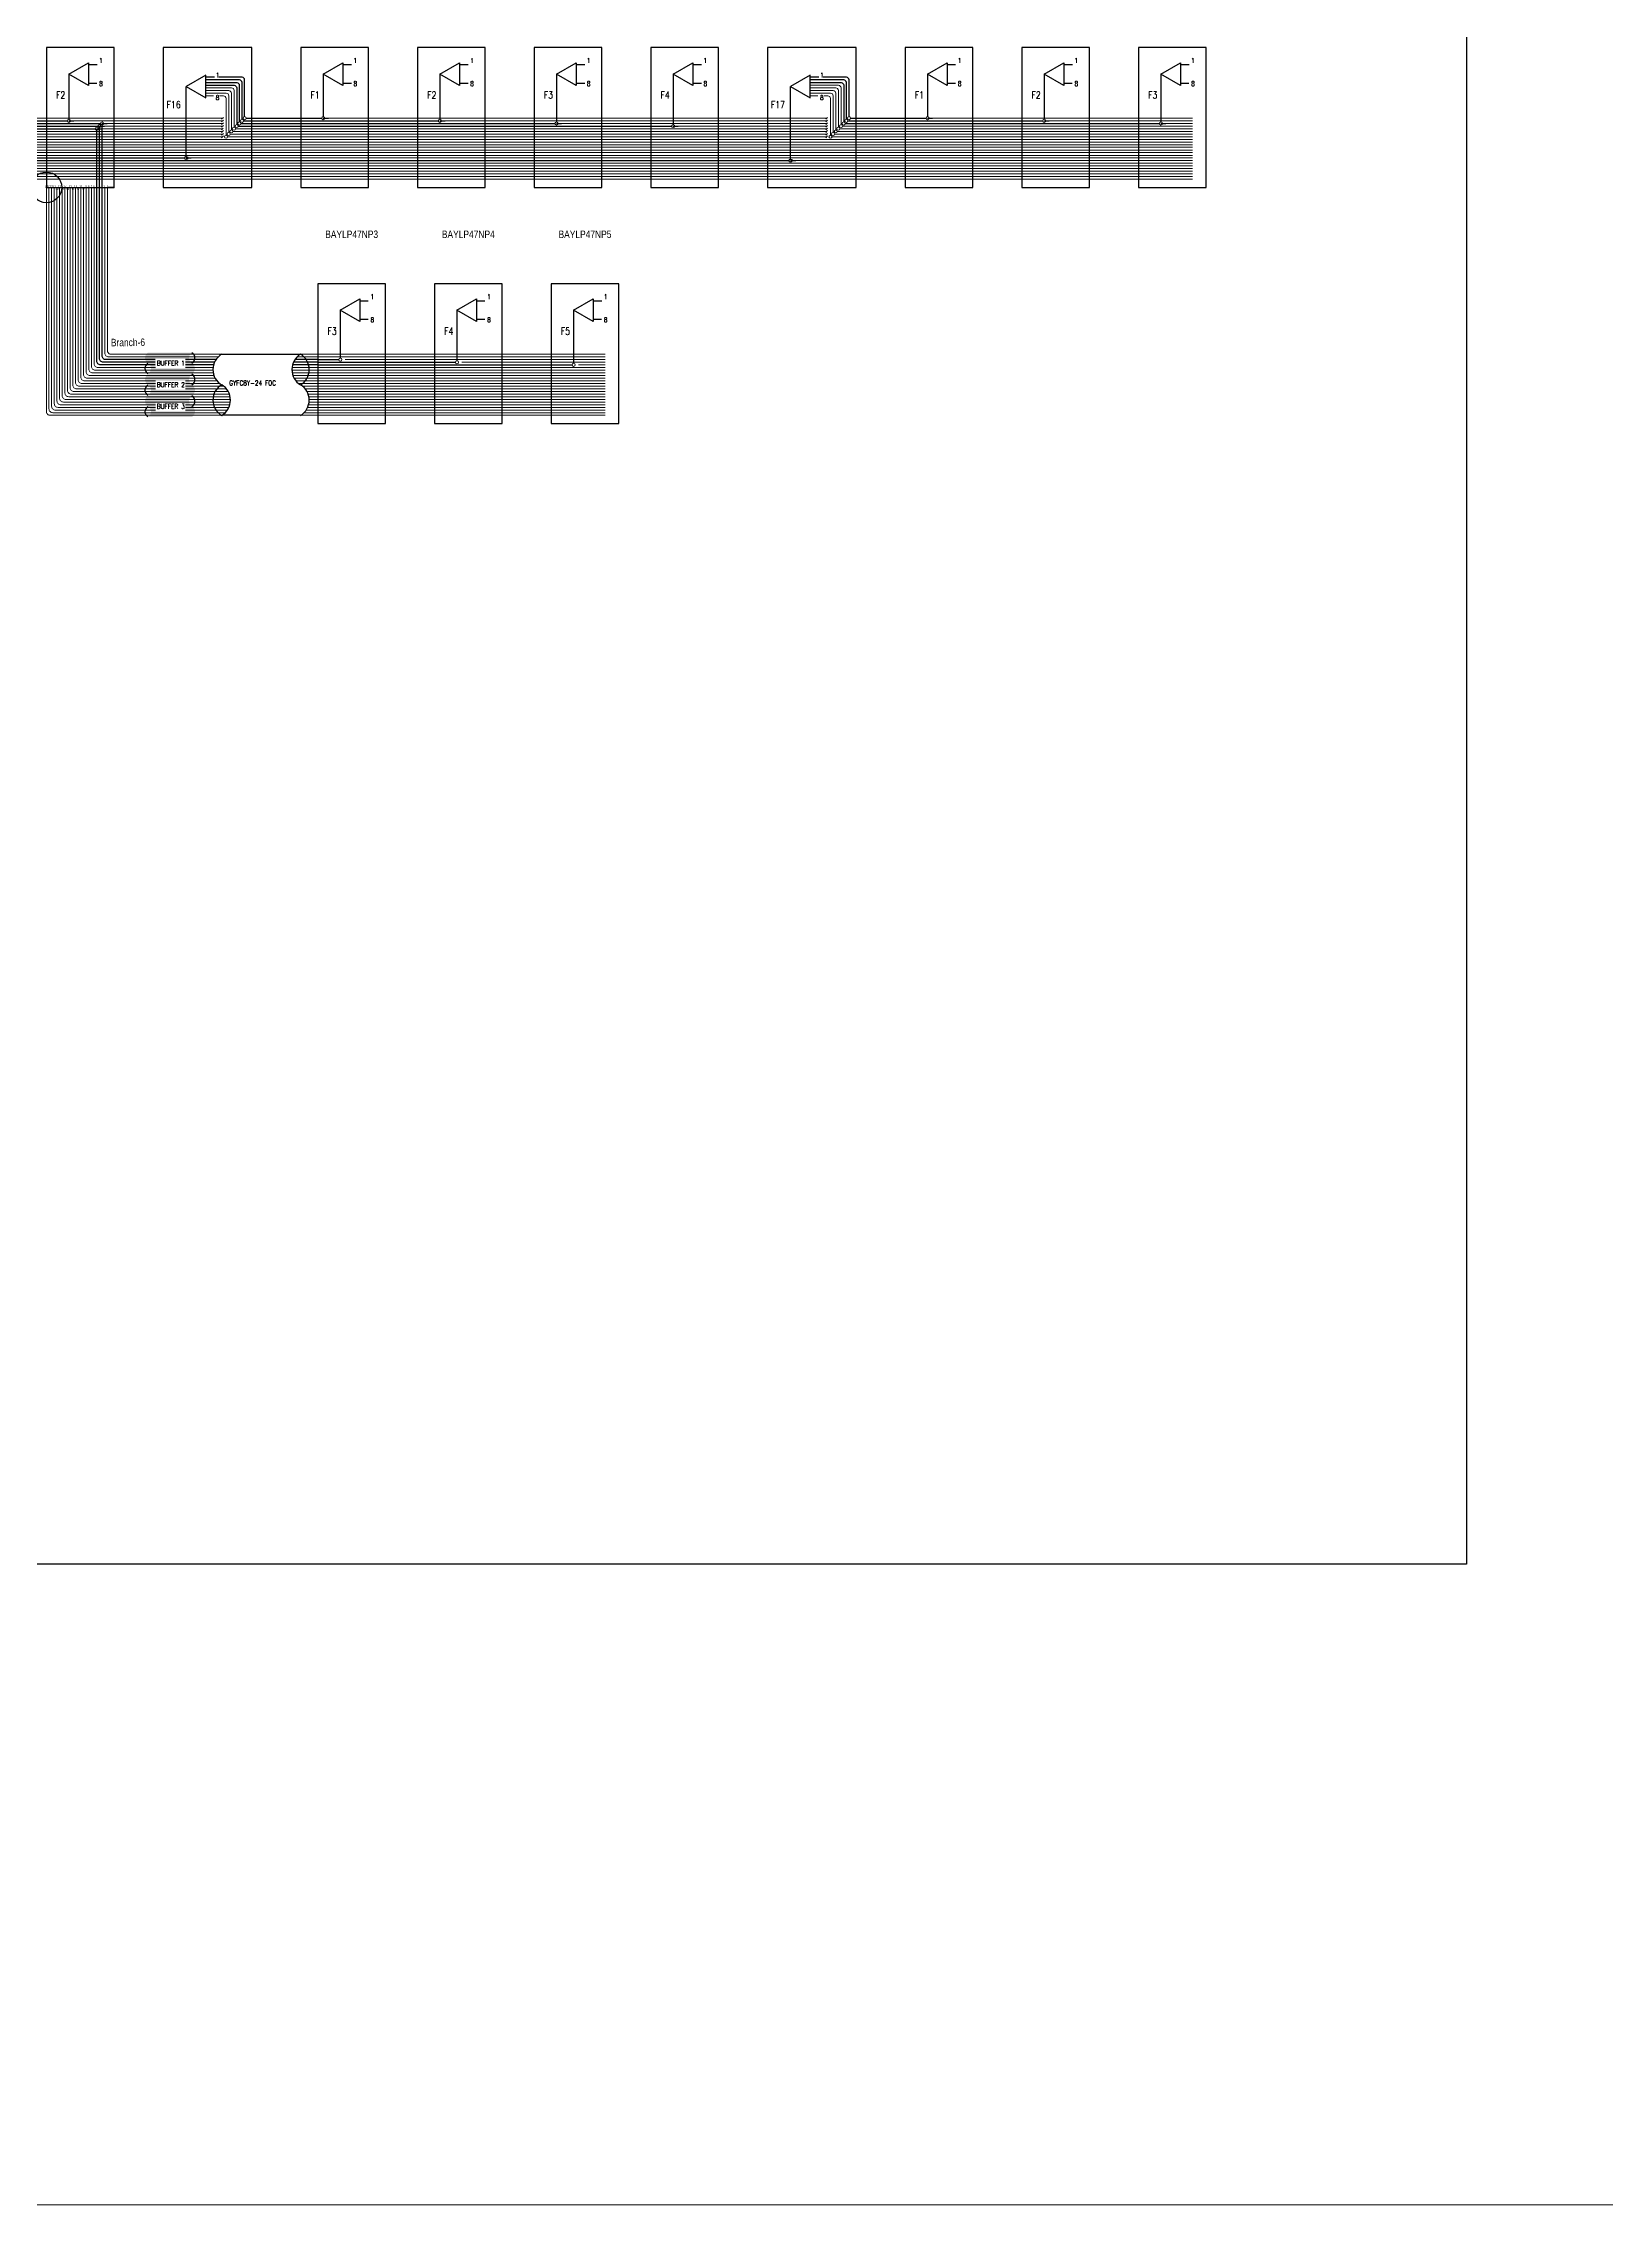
# Model space of a CAD drawing. Extents: x -663610 to -207124, y 70878 to 297551.
# Drawn here: x -249538.7 to -249383.1, y 75080.8 to 75295.9 of the extents above; entities that cross this region are included whole.
import ezdxf
from ezdxf.enums import TextEntityAlignment as Align

# ---------------------------------------------------------------- set-up
doc = ezdxf.new("R2010")
doc.units = 0
doc.header["$LTSCALE"] = 0.3
doc.layers.get('0').update_dxf_attribs({"linetype": 'CONTINUOUS'})
for name, color, linetype in [('BASEMAP', 7, 'CONTINUOUS'), ('Fiber Distribution', 7, 'CONTINUOUS'), ('Future NAP', 7, 'CONTINUOUS'), ('Layer-assistant', 1, 'CONTINUOUS'), ('LCP-F.core used', 1, 'CONTINUOUS'), ('Main or Branch', 7, 'CONTINUOUS'), ('NAP-F.core used', 1, 'CONTINUOUS'), ('Network.conf-1', 50, 'CONTINUOUS'), ('Network.conf-2', 20, 'CONTINUOUS'), ('Per page (Grounding)', 7, 'CONTINUOUS'), ('Print', 7, 'CONTINUOUS')]:
    doc.layers.add(name, color=color, linetype=linetype)
doc.styles.add('Mark', font='arial.ttf', dxfattribs={"width": 0.8, "height": 2.5})
doc.styles.add('ROMANS', font='ROMANS.SHX', dxfattribs={"width": 0.8, "height": 2})
doc.styles.add('仿宋', font='', dxfattribs={"width": 0.9})
doc.styles.get('仿宋').set_extended_font_data('FangSong_GB2312')

msp = doc.modelspace()

# ---------------------------------------------------------------- hatches: boundary and pattern name
h = msp.add_hatch(color=256)
h.dxf.hatch_style = 1
h.set_gradient(color1=(0, 0, 255), rotation=90, one_color=1, tint=1, name='INVCYLINDER')
h.paths.add_polyline_path([(-249523.86, 75264.02, -0.563896), (-249523.86, 75265.06), (-249528.24, 75265.06, 0.563896), (-249528.24, 75264.02, -0.567332), (-249528.25, 75262.97), (-249523.86, 75262.97, 0.56214)])
h.paths.add_polyline_path([(-249524.51, 75263.52), (-249527.49, 75263.52), (-249527.49, 75264.44), (-249524.51, 75264.44)], flags=16)
h.paths.add_polyline_path([(-249527.48, 75263.67), (-249524.6, 75263.67), (-249524.6, 75264.38), (-249527.48, 75264.38)], flags=8)
h = msp.add_hatch(color=256)
h.dxf.hatch_style = 1
h.set_gradient(color1=(255, 127, 0), rotation=90, one_color=1, tint=1, name='INVCYLINDER')
h.paths.add_polyline_path([(-249523.86, 75261.87, -0.563896), (-249523.86, 75262.91), (-249528.24, 75262.91, 0.563896), (-249528.24, 75261.87, -0.567332), (-249528.25, 75260.82), (-249523.86, 75260.82, 0.56214)])
h.paths.add_polyline_path([(-249524.51, 75261.37), (-249527.49, 75261.37), (-249527.49, 75262.29), (-249524.51, 75262.29)], flags=16)
h.paths.add_polyline_path([(-249527.48, 75261.52), (-249524.6, 75261.52), (-249524.6, 75262.23), (-249527.48, 75262.23)], flags=8)
h = msp.add_hatch(color=256)
h.dxf.hatch_style = 1
h.set_gradient(color1=(0, 255, 0), rotation=90, one_color=1, tint=1, name='INVCYLINDER')
h.paths.add_polyline_path([(-249523.86, 75259.72, -0.563896), (-249523.86, 75260.76), (-249528.24, 75260.76, 0.563896), (-249528.24, 75259.72, -0.567332), (-249528.25, 75258.67), (-249523.86, 75258.67, 0.56214)])
h.paths.add_polyline_path([(-249524.51, 75259.22), (-249527.49, 75259.22), (-249527.49, 75260.14), (-249524.51, 75260.14)], flags=16)
h.paths.add_polyline_path([(-249527.48, 75259.37), (-249524.6, 75259.37), (-249524.6, 75260.08), (-249527.48, 75260.08)], flags=8)

# ---------------------------------------------------------------- linework, layer by layer
at = {"color": 3, "ltscale": 2}
msp.add_line((-249531.56, 75281.51), (-249532.28, 75281.51), dxfattribs=at)
for points in [[(-249524.43, 75291.54), (-249522.47, 75290.41), (-249522.47, 75292.67)], [(-249464.29, 75291.54), (-249462.33, 75290.41), (-249462.33, 75292.67)]]:
    msp.add_lwpolyline(points, close=True)
for centre, start, end in [((-249524.18, 75264.54), 301.163, 58.837), ((-249527.93, 75263.49), 121.163, 238.837), ((-249524.18, 75262.39), 301.163, 58.837), ((-249527.93, 75261.34), 121.163, 238.837), ((-249524.18, 75260.24), 301.163, 58.837), ((-249527.93, 75259.19), 121.163, 238.837)]:
    msp.add_arc(centre, 0.611, start, end)
at = {"layer": 'BASEMAP', "color": 152, "lineweight": 0, "ltscale": 2, "true_color": 0x2776bb}
msp.add_lwpolyline([(-249897.88, 75464.04), (-249269.7, 75464.04), (-249269.7, 75080.75), (-249897.88, 75080.75)], close=True, dxfattribs=at)
at = {"layer": 'Fiber Distribution', "ltscale": 0.3}
for p, q in [((-249524.43, 75284.59), (-249524.43, 75291.54)), ((-249510.8, 75292.78), (-249510.8, 75288.56)), ((-249499.19, 75292.78), (-249499.19, 75288.29)), ((-249487.58, 75292.78), (-249487.58, 75288.03)), ((-249475.97, 75292.78), (-249475.97, 75287.76)), ((-249464.29, 75284.33), (-249464.29, 75291.54)), ((-249450.65, 75292.78), (-249450.65, 75288.56)), ((-249439.04, 75292.78), (-249439.04, 75288.29)), ((-249427.43, 75292.78), (-249427.43, 75288.03)), ((-249513.04, 75288.14), (-249501.43, 75288.14)), ((-249513.04, 75287.87), (-249501.43, 75287.87)), ((-249513.04, 75287.61), (-249501.43, 75287.61)), ((-249501.43, 75287.87), (-249489.82, 75287.87)), ((-249501.43, 75287.61), (-249489.82, 75287.61)), ((-249489.82, 75287.61), (-249478.21, 75287.61)), ((-249538.35, 75284.44), (-249526.74, 75284.44)), ((-249526.74, 75284.44), (-249524.58, 75284.44)), ((-249538.35, 75284.18), (-249526.74, 75284.18)), ((-249526.74, 75284.18), (-249513.04, 75284.18)), ((-249513.04, 75284.18), (-249501.43, 75284.18)), ((-249501.43, 75284.18), (-249489.82, 75284.18)), ((-249489.82, 75284.18), (-249478.21, 75284.18)), ((-249478.21, 75284.18), (-249466.6, 75284.18)), ((-249466.6, 75284.18), (-249464.44, 75284.18)), ((-249509.1, 75269.28), (-249509.1, 75264.53)), ((-249497.49, 75269.28), (-249497.49, 75264.26)), ((-249485.88, 75269.28), (-249485.88, 75264))]:
    msp.add_line(p, q, dxfattribs=at)
at = {"layer": 'Fiber Distribution'}
for p, q in [((-249549.96, 75288.14), (-249538.35, 75288.14)), ((-249549.96, 75287.87), (-249538.35, 75287.87)), ((-249549.96, 75287.61), (-249538.35, 75287.61)), ((-249549.96, 75287.35), (-249538.35, 75287.35)), ((-249538.35, 75288.14), (-249536.26, 75288.14)), ((-249538.35, 75287.87), (-249532.96, 75287.87)), ((-249538.35, 75287.61), (-249533.22, 75287.61)), ((-249538.35, 75287.35), (-249533.49, 75287.35)), ((-249519.26, 75287.61), (-249513.04, 75287.61)), ((-249518.99, 75287.87), (-249513.04, 75287.87)), ((-249518.73, 75288.14), (-249513.04, 75288.14)), ((-249518.46, 75288.4), (-249513.04, 75288.4)), ((-249513.04, 75288.4), (-249510.95, 75288.4)), ((-249501.43, 75288.14), (-249499.34, 75288.14)), ((-249489.82, 75287.87), (-249487.73, 75287.87)), ((-249478.21, 75287.61), (-249476.12, 75287.61)), ((-249458.85, 75287.87), (-249452.9, 75287.87)), ((-249458.58, 75288.14), (-249452.9, 75288.14)), ((-249458.32, 75288.4), (-249452.9, 75288.4)), ((-249452.9, 75288.4), (-249450.81, 75288.4)), ((-249452.9, 75288.14), (-249441.29, 75288.14)), ((-249452.9, 75287.87), (-249441.29, 75287.87)), ((-249441.29, 75288.14), (-249439.2, 75288.14)), ((-249441.29, 75287.87), (-249429.68, 75287.87)), ((-249429.68, 75287.87), (-249427.59, 75287.87)), ((-249549.96, 75284.44), (-249538.35, 75284.44)), ((-249549.96, 75284.18), (-249538.35, 75284.18)), ((-249511.35, 75264.37), (-249509.26, 75264.37)), ((-249511.35, 75264.11), (-249499.74, 75264.11)), ((-249511.35, 75263.85), (-249499.74, 75263.85)), ((-249499.74, 75264.11), (-249497.65, 75264.11)), ((-249499.74, 75263.85), (-249488.13, 75263.85)), ((-249488.13, 75263.85), (-249486.04, 75263.85))]:
    msp.add_line(p, q, dxfattribs=at)
at = {"layer": 'Fiber Distribution', "color": 251, "lineweight": 5}
for p, q in [((-249549.96, 75287.08), (-249538.35, 75287.08)), ((-249549.96, 75286.82), (-249538.35, 75286.82)), ((-249549.96, 75286.55), (-249538.35, 75286.55)), ((-249547.22, 75288.4), (-249538.35, 75288.4)), ((-249538.35, 75288.4), (-249526.74, 75288.4)), ((-249538.35, 75287.08), (-249526.74, 75287.08)), ((-249538.35, 75286.82), (-249526.74, 75286.82)), ((-249538.35, 75286.55), (-249526.74, 75286.55)), ((-249535.61, 75288.14), (-249526.74, 75288.14)), ((-249532.83, 75287.35), (-249526.74, 75287.35)), ((-249532.57, 75287.61), (-249526.74, 75287.61)), ((-249532.3, 75287.87), (-249526.74, 75287.87)), ((-249526.74, 75288.4), (-249520.81, 75288.4)), ((-249526.74, 75288.14), (-249520.81, 75288.14)), ((-249526.74, 75287.87), (-249520.81, 75287.87)), ((-249526.74, 75287.61), (-249520.81, 75287.61)), ((-249526.74, 75287.35), (-249520.83, 75287.35)), ((-249526.74, 75287.08), (-249520.81, 75287.08)), ((-249526.74, 75286.82), (-249520.81, 75286.82)), ((-249526.74, 75286.55), (-249520.81, 75286.55)), ((-249520.31, 75286.55), (-249513.04, 75286.55)), ((-249520.05, 75286.82), (-249513.04, 75286.82)), ((-249519.78, 75287.08), (-249513.04, 75287.08)), ((-249519.52, 75287.35), (-249513.04, 75287.35)), ((-249513.04, 75287.35), (-249501.43, 75287.35)), ((-249513.04, 75287.08), (-249501.43, 75287.08)), ((-249513.04, 75286.82), (-249501.43, 75286.82)), ((-249513.04, 75286.55), (-249501.43, 75286.55)), ((-249510.29, 75288.4), (-249501.43, 75288.4)), ((-249501.43, 75288.4), (-249489.82, 75288.4)), ((-249501.43, 75287.35), (-249489.82, 75287.35)), ((-249501.43, 75287.08), (-249489.82, 75287.08)), ((-249501.43, 75286.82), (-249489.82, 75286.82)), ((-249501.43, 75286.55), (-249489.82, 75286.55)), ((-249498.68, 75288.14), (-249489.82, 75288.14)), ((-249489.82, 75288.4), (-249478.21, 75288.4)), ((-249489.82, 75288.14), (-249478.21, 75288.14)), ((-249489.82, 75287.35), (-249478.21, 75287.35)), ((-249489.82, 75287.08), (-249478.21, 75287.08)), ((-249489.82, 75286.82), (-249478.21, 75286.82)), ((-249489.82, 75286.55), (-249478.21, 75286.55)), ((-249487.07, 75287.87), (-249478.21, 75287.87)), ((-249478.21, 75288.4), (-249466.6, 75288.4)), ((-249478.21, 75288.14), (-249466.6, 75288.14)), ((-249478.21, 75287.87), (-249466.6, 75287.87)), ((-249478.21, 75287.35), (-249466.6, 75287.35)), ((-249478.21, 75287.08), (-249466.6, 75287.08)), ((-249478.21, 75286.82), (-249466.6, 75286.82)), ((-249478.21, 75286.55), (-249466.6, 75286.55)), ((-249475.46, 75287.61), (-249466.6, 75287.61)), ((-249466.6, 75288.4), (-249460.67, 75288.4)), ((-249466.6, 75288.14), (-249460.67, 75288.14)), ((-249466.6, 75287.87), (-249460.67, 75287.87)), ((-249466.6, 75287.61), (-249460.67, 75287.61)), ((-249466.6, 75287.35), (-249460.68, 75287.35)), ((-249466.6, 75287.08), (-249460.67, 75287.08)), ((-249466.6, 75286.82), (-249460.67, 75286.82)), ((-249466.6, 75286.55), (-249460.67, 75286.55)), ((-249460.17, 75286.55), (-249452.9, 75286.55)), ((-249459.9, 75286.82), (-249452.9, 75286.82)), ((-249459.64, 75287.08), (-249452.9, 75287.08)), ((-249459.38, 75287.35), (-249452.9, 75287.35)), ((-249459.11, 75287.61), (-249452.9, 75287.61)), ((-249452.9, 75287.61), (-249441.29, 75287.61)), ((-249452.9, 75287.35), (-249441.29, 75287.35)), ((-249452.9, 75287.08), (-249441.29, 75287.08)), ((-249452.9, 75286.82), (-249441.29, 75286.82)), ((-249452.9, 75286.55), (-249441.29, 75286.55)), ((-249450.15, 75288.4), (-249441.29, 75288.4)), ((-249441.29, 75288.4), (-249429.68, 75288.4)), ((-249441.29, 75287.61), (-249429.68, 75287.61)), ((-249441.29, 75287.35), (-249429.68, 75287.35)), ((-249441.29, 75287.08), (-249429.68, 75287.08)), ((-249441.29, 75286.82), (-249429.68, 75286.82)), ((-249441.29, 75286.55), (-249429.68, 75286.55)), ((-249438.54, 75288.14), (-249429.68, 75288.14)), ((-249429.68, 75288.4), (-249424.28, 75288.4)), ((-249429.68, 75288.14), (-249424.28, 75288.14)), ((-249429.68, 75287.61), (-249424.28, 75287.61)), ((-249429.68, 75287.35), (-249424.28, 75287.35)), ((-249429.68, 75287.08), (-249424.28, 75287.08)), ((-249429.68, 75286.82), (-249424.28, 75286.82)), ((-249429.68, 75286.55), (-249424.28, 75286.55)), ((-249426.93, 75287.87), (-249424.28, 75287.87)), ((-249549.96, 75286.29), (-249538.35, 75286.29)), ((-249549.96, 75286.02), (-249538.35, 75286.02)), ((-249549.96, 75285.76), (-249538.35, 75285.76)), ((-249549.96, 75285.5), (-249538.35, 75285.5)), ((-249549.96, 75285.23), (-249538.35, 75285.23)), ((-249549.96, 75284.97), (-249538.35, 75284.97)), ((-249549.96, 75284.7), (-249538.35, 75284.7)), ((-249538.35, 75286.29), (-249526.74, 75286.29)), ((-249538.35, 75286.02), (-249526.74, 75286.02)), ((-249538.35, 75285.76), (-249526.74, 75285.76)), ((-249538.35, 75285.5), (-249526.74, 75285.5)), ((-249538.35, 75285.23), (-249526.74, 75285.23)), ((-249538.35, 75284.97), (-249526.74, 75284.97)), ((-249538.35, 75284.7), (-249526.74, 75284.7)), ((-249526.74, 75286.29), (-249513.04, 75286.29)), ((-249526.74, 75286.02), (-249513.04, 75286.02)), ((-249526.74, 75285.76), (-249513.04, 75285.76)), ((-249526.74, 75285.5), (-249513.04, 75285.5)), ((-249526.74, 75285.23), (-249513.04, 75285.23)), ((-249526.74, 75284.97), (-249513.04, 75284.97)), ((-249526.74, 75284.7), (-249513.04, 75284.7)), ((-249523.93, 75284.44), (-249513.04, 75284.44)), ((-249513.04, 75286.29), (-249501.43, 75286.29)), ((-249513.04, 75286.02), (-249501.43, 75286.02)), ((-249513.04, 75285.76), (-249501.43, 75285.76)), ((-249513.04, 75285.5), (-249501.43, 75285.5)), ((-249513.04, 75285.23), (-249501.43, 75285.23)), ((-249513.04, 75284.97), (-249501.43, 75284.97)), ((-249513.04, 75284.7), (-249501.43, 75284.7)), ((-249513.04, 75284.44), (-249501.43, 75284.44)), ((-249501.43, 75286.29), (-249489.82, 75286.29)), ((-249501.43, 75286.02), (-249489.82, 75286.02)), ((-249501.43, 75285.76), (-249489.82, 75285.76)), ((-249501.43, 75285.5), (-249489.82, 75285.5)), ((-249501.43, 75285.23), (-249489.82, 75285.23)), ((-249501.43, 75284.97), (-249489.82, 75284.97)), ((-249501.43, 75284.7), (-249489.82, 75284.7)), ((-249501.43, 75284.44), (-249489.82, 75284.44)), ((-249489.82, 75286.29), (-249478.21, 75286.29)), ((-249489.82, 75286.02), (-249478.21, 75286.02)), ((-249489.82, 75285.76), (-249478.21, 75285.76)), ((-249489.82, 75285.5), (-249478.21, 75285.5)), ((-249489.82, 75285.23), (-249478.21, 75285.23)), ((-249489.82, 75284.97), (-249478.21, 75284.97)), ((-249489.82, 75284.7), (-249478.21, 75284.7)), ((-249489.82, 75284.44), (-249478.21, 75284.44)), ((-249478.21, 75286.29), (-249466.6, 75286.29)), ((-249478.21, 75286.02), (-249466.6, 75286.02)), ((-249478.21, 75285.76), (-249466.6, 75285.76)), ((-249478.21, 75285.5), (-249466.6, 75285.5)), ((-249478.21, 75285.23), (-249466.6, 75285.23)), ((-249478.21, 75284.97), (-249466.6, 75284.97)), ((-249478.21, 75284.7), (-249466.6, 75284.7)), ((-249478.21, 75284.44), (-249466.6, 75284.44)), ((-249466.6, 75286.29), (-249452.9, 75286.29)), ((-249466.6, 75286.02), (-249452.9, 75286.02)), ((-249466.6, 75285.76), (-249452.9, 75285.76)), ((-249466.6, 75285.5), (-249452.9, 75285.5)), ((-249466.6, 75285.23), (-249452.9, 75285.23)), ((-249466.6, 75284.97), (-249452.9, 75284.97)), ((-249466.6, 75284.7), (-249452.9, 75284.7)), ((-249466.6, 75284.44), (-249452.9, 75284.44)), ((-249452.9, 75286.29), (-249441.29, 75286.29)), ((-249452.9, 75286.02), (-249441.29, 75286.02)), ((-249452.9, 75285.76), (-249441.29, 75285.76)), ((-249452.9, 75285.5), (-249441.29, 75285.5)), ((-249452.9, 75285.23), (-249441.29, 75285.23)), ((-249452.9, 75284.97), (-249441.29, 75284.97)), ((-249452.9, 75284.7), (-249441.29, 75284.7)), ((-249452.9, 75284.44), (-249441.29, 75284.44)), ((-249441.29, 75286.29), (-249429.68, 75286.29)), ((-249441.29, 75286.02), (-249429.68, 75286.02)), ((-249441.29, 75285.76), (-249429.68, 75285.76)), ((-249441.29, 75285.5), (-249429.68, 75285.5)), ((-249441.29, 75285.23), (-249429.68, 75285.23)), ((-249441.29, 75284.97), (-249429.68, 75284.97)), ((-249441.29, 75284.7), (-249429.68, 75284.7)), ((-249441.29, 75284.44), (-249429.68, 75284.44)), ((-249429.68, 75286.29), (-249424.28, 75286.29)), ((-249429.68, 75286.02), (-249424.28, 75286.02)), ((-249429.68, 75285.76), (-249424.28, 75285.76)), ((-249429.68, 75285.5), (-249424.28, 75285.5)), ((-249429.68, 75285.23), (-249424.28, 75285.23)), ((-249429.68, 75284.97), (-249424.28, 75284.97)), ((-249429.68, 75284.7), (-249424.28, 75284.7)), ((-249429.68, 75284.44), (-249424.28, 75284.44)), ((-249549.96, 75283.91), (-249538.35, 75283.91)), ((-249549.96, 75283.65), (-249538.35, 75283.65)), ((-249549.96, 75283.38), (-249538.35, 75283.38)), ((-249549.96, 75283.12), (-249538.35, 75283.12)), ((-249549.96, 75282.85), (-249538.35, 75282.85)), ((-249549.96, 75282.59), (-249538.35, 75282.59)), ((-249549.96, 75282.33), (-249538.35, 75282.33)), ((-249538.35, 75283.91), (-249526.74, 75283.91)), ((-249538.35, 75283.65), (-249526.74, 75283.65)), ((-249538.35, 75283.38), (-249526.74, 75283.38)), ((-249538.35, 75283.12), (-249526.74, 75283.12)), ((-249538.35, 75282.85), (-249526.74, 75282.85)), ((-249538.35, 75282.59), (-249526.74, 75282.59)), ((-249538.35, 75282.33), (-249526.74, 75282.33)), ((-249526.74, 75283.91), (-249513.04, 75283.91)), ((-249526.74, 75283.65), (-249513.04, 75283.65)), ((-249526.74, 75283.38), (-249513.04, 75283.38)), ((-249526.74, 75283.12), (-249513.04, 75283.12)), ((-249526.74, 75282.85), (-249513.04, 75282.85)), ((-249526.74, 75282.59), (-249513.04, 75282.59)), ((-249526.74, 75282.33), (-249513.04, 75282.33)), ((-249513.04, 75283.91), (-249501.43, 75283.91)), ((-249513.04, 75283.65), (-249501.43, 75283.65)), ((-249513.04, 75283.38), (-249501.43, 75283.38)), ((-249513.04, 75283.12), (-249501.43, 75283.12)), ((-249513.04, 75282.85), (-249501.43, 75282.85)), ((-249513.04, 75282.59), (-249501.43, 75282.59)), ((-249513.04, 75282.33), (-249501.43, 75282.33)), ((-249501.43, 75283.91), (-249489.82, 75283.91)), ((-249501.43, 75283.65), (-249489.82, 75283.65)), ((-249501.43, 75283.38), (-249489.82, 75283.38)), ((-249501.43, 75283.12), (-249489.82, 75283.12)), ((-249501.43, 75282.85), (-249489.82, 75282.85)), ((-249501.43, 75282.59), (-249489.82, 75282.59)), ((-249501.43, 75282.33), (-249489.82, 75282.33)), ((-249489.82, 75283.91), (-249478.21, 75283.91)), ((-249489.82, 75283.65), (-249478.21, 75283.65)), ((-249489.82, 75283.38), (-249478.21, 75283.38)), ((-249489.82, 75283.12), (-249478.21, 75283.12)), ((-249489.82, 75282.85), (-249478.21, 75282.85)), ((-249489.82, 75282.59), (-249478.21, 75282.59)), ((-249489.82, 75282.33), (-249478.21, 75282.33)), ((-249478.21, 75283.91), (-249466.6, 75283.91)), ((-249478.21, 75283.65), (-249466.6, 75283.65)), ((-249478.21, 75283.38), (-249466.6, 75283.38)), ((-249478.21, 75283.12), (-249466.6, 75283.12)), ((-249478.21, 75282.85), (-249466.6, 75282.85)), ((-249478.21, 75282.59), (-249466.6, 75282.59)), ((-249478.21, 75282.33), (-249466.6, 75282.33)), ((-249466.6, 75283.91), (-249452.9, 75283.91)), ((-249466.6, 75283.65), (-249452.9, 75283.65)), ((-249466.6, 75283.38), (-249452.9, 75283.38)), ((-249466.6, 75283.12), (-249452.9, 75283.12)), ((-249466.6, 75282.85), (-249452.9, 75282.85)), ((-249466.6, 75282.59), (-249452.9, 75282.59)), ((-249466.6, 75282.33), (-249452.9, 75282.33)), ((-249463.78, 75284.18), (-249452.9, 75284.18)), ((-249452.9, 75284.18), (-249441.29, 75284.18)), ((-249452.9, 75283.91), (-249441.29, 75283.91)), ((-249452.9, 75283.65), (-249441.29, 75283.65)), ((-249452.9, 75283.38), (-249441.29, 75283.38)), ((-249452.9, 75283.12), (-249441.29, 75283.12)), ((-249452.9, 75282.85), (-249441.29, 75282.85)), ((-249452.9, 75282.59), (-249441.29, 75282.59)), ((-249452.9, 75282.33), (-249441.29, 75282.33)), ((-249441.29, 75284.18), (-249429.68, 75284.18)), ((-249441.29, 75283.91), (-249429.68, 75283.91)), ((-249441.29, 75283.65), (-249429.68, 75283.65)), ((-249441.29, 75283.38), (-249429.68, 75283.38)), ((-249441.29, 75283.12), (-249429.68, 75283.12)), ((-249441.29, 75282.85), (-249429.68, 75282.85)), ((-249441.29, 75282.59), (-249429.68, 75282.59)), ((-249441.29, 75282.33), (-249429.68, 75282.33)), ((-249429.68, 75284.18), (-249424.28, 75284.18)), ((-249429.68, 75283.91), (-249424.28, 75283.91)), ((-249429.68, 75283.65), (-249424.28, 75283.65)), ((-249429.68, 75283.38), (-249424.28, 75283.38)), ((-249429.68, 75283.12), (-249424.28, 75283.12)), ((-249429.68, 75282.85), (-249424.28, 75282.85)), ((-249429.68, 75282.59), (-249424.28, 75282.59)), ((-249429.68, 75282.33), (-249424.28, 75282.33)), ((-249511.35, 75264.9), (-249499.74, 75264.9)), ((-249511.35, 75264.64), (-249499.74, 75264.64)), ((-249511.35, 75263.58), (-249499.74, 75263.58)), ((-249511.35, 75263.32), (-249499.74, 75263.32)), ((-249511.35, 75263.05), (-249499.74, 75263.05)), ((-249511.35, 75262.79), (-249499.74, 75262.79)), ((-249508.6, 75264.37), (-249499.74, 75264.37)), ((-249499.74, 75264.9), (-249488.13, 75264.9)), ((-249499.74, 75264.64), (-249488.13, 75264.64)), ((-249499.74, 75264.37), (-249488.13, 75264.37)), ((-249499.74, 75263.58), (-249488.13, 75263.58)), ((-249499.74, 75263.32), (-249488.13, 75263.32)), ((-249499.74, 75263.05), (-249488.13, 75263.05)), ((-249499.74, 75262.79), (-249488.13, 75262.79)), ((-249496.99, 75264.11), (-249488.13, 75264.11)), ((-249488.13, 75264.9), (-249482.73, 75264.9)), ((-249488.13, 75264.64), (-249482.73, 75264.64)), ((-249488.13, 75264.37), (-249482.73, 75264.37)), ((-249488.13, 75264.11), (-249482.73, 75264.11)), ((-249488.13, 75263.58), (-249482.73, 75263.58)), ((-249488.13, 75263.32), (-249482.73, 75263.32)), ((-249488.13, 75263.05), (-249482.73, 75263.05)), ((-249488.13, 75262.79), (-249482.73, 75262.79)), ((-249485.38, 75263.85), (-249482.73, 75263.85)), ((-249511.35, 75262.52), (-249499.74, 75262.52)), ((-249511.35, 75262.26), (-249499.74, 75262.26)), ((-249511.35, 75262), (-249499.74, 75262)), ((-249511.35, 75261.73), (-249499.74, 75261.73)), ((-249511.35, 75261.47), (-249499.74, 75261.47)), ((-249511.35, 75261.2), (-249499.74, 75261.2)), ((-249511.35, 75260.94), (-249499.74, 75260.94)), ((-249511.35, 75260.68), (-249499.74, 75260.68)), ((-249499.74, 75262.52), (-249488.13, 75262.52)), ((-249499.74, 75262.26), (-249488.13, 75262.26)), ((-249499.74, 75262), (-249488.13, 75262)), ((-249499.74, 75261.73), (-249488.13, 75261.73)), ((-249499.74, 75261.47), (-249488.13, 75261.47)), ((-249499.74, 75261.2), (-249488.13, 75261.2)), ((-249499.74, 75260.94), (-249488.13, 75260.94)), ((-249499.74, 75260.68), (-249488.13, 75260.68)), ((-249488.13, 75262.52), (-249482.73, 75262.52)), ((-249488.13, 75262.26), (-249482.73, 75262.26)), ((-249488.13, 75262), (-249482.73, 75262)), ((-249488.13, 75261.73), (-249482.73, 75261.73)), ((-249488.13, 75261.47), (-249482.73, 75261.47)), ((-249488.13, 75261.2), (-249482.73, 75261.2)), ((-249488.13, 75260.94), (-249482.73, 75260.94)), ((-249488.13, 75260.68), (-249482.73, 75260.68)), ((-249511.35, 75260.41), (-249499.74, 75260.41)), ((-249511.35, 75260.15), (-249499.74, 75260.15)), ((-249511.35, 75259.88), (-249499.74, 75259.88)), ((-249511.35, 75259.62), (-249499.74, 75259.62)), ((-249511.35, 75259.35), (-249499.74, 75259.35)), ((-249511.35, 75259.09), (-249499.74, 75259.09)), ((-249511.35, 75258.83), (-249499.74, 75258.83)), ((-249499.74, 75260.41), (-249488.13, 75260.41)), ((-249499.74, 75260.15), (-249488.13, 75260.15)), ((-249499.74, 75259.88), (-249488.13, 75259.88)), ((-249499.74, 75259.62), (-249488.13, 75259.62)), ((-249499.74, 75259.35), (-249488.13, 75259.35)), ((-249499.74, 75259.09), (-249488.13, 75259.09)), ((-249499.74, 75258.83), (-249488.13, 75258.83)), ((-249488.13, 75260.41), (-249482.73, 75260.41)), ((-249488.13, 75260.15), (-249482.73, 75260.15)), ((-249488.13, 75259.88), (-249482.73, 75259.88)), ((-249488.13, 75259.62), (-249482.73, 75259.62)), ((-249488.13, 75259.35), (-249482.73, 75259.35)), ((-249488.13, 75259.09), (-249482.73, 75259.09)), ((-249488.13, 75258.83), (-249482.73, 75258.83))]:
    msp.add_line(p, q, dxfattribs=at)
at = {"layer": 'Fiber Distribution'}
for points in [[(-249521.63, 75292.47), (-249522.47, 75292.47)], [(-249461.48, 75292.47), (-249462.33, 75292.47)], [(-249521.46, 75264.37), (-249524.51, 75264.37)], [(-249521.61, 75264.11), (-249524.51, 75264.11)], [(-249521.7, 75263.85), (-249524.51, 75263.85)], [(-249511.35, 75263.85), (-249513.85, 75263.85)], [(-249511.35, 75264.11), (-249513.76, 75264.11)], [(-249511.35, 75264.37), (-249513.61, 75264.37)]]:
    msp.add_lwpolyline(points, dxfattribs=at)
for points in [[(-249518.88, 75288.29), (-249518.88, 75291.95, 0.414214), (-249519.13, 75292.2), (-249522.47, 75292.2)], [(-249522.47, 75291.94), (-249519.4, 75291.94, -0.414214), (-249519.15, 75291.69), (-249519.15, 75288.03)], [(-249522.47, 75291.67), (-249519.66, 75291.67, -0.414214), (-249519.41, 75291.42), (-249519.41, 75287.76)], [(-249518.62, 75288.56), (-249518.62, 75292.22, 0.414214), (-249518.87, 75292.47), (-249521.2, 75292.47)], [(-249458.74, 75288.29), (-249458.74, 75291.95, 0.414214), (-249458.99, 75292.2), (-249462.33, 75292.2)], [(-249462.33, 75291.94), (-249459.25, 75291.94, -0.414214), (-249459, 75291.69), (-249459, 75288.03)], [(-249458.47, 75288.56), (-249458.47, 75292.22, 0.414214), (-249458.72, 75292.47), (-249461.05, 75292.47)], [(-249527.52, 75263.85), (-249532.96, 75263.85, -0.414214), (-249533.33, 75264.22), (-249533.33, 75287.35)], [(-249527.52, 75264.11), (-249532.7, 75264.11, -0.414214), (-249533.07, 75264.48), (-249533.07, 75287.61)], [(-249527.52, 75264.37), (-249532.43, 75264.37, -0.414214), (-249532.81, 75264.75), (-249532.81, 75287.87)]]:
    msp.add_lwpolyline(points, format="xyb", dxfattribs=at)
at = {"layer": 'Fiber Distribution', "color": 251, "lineweight": 5}
for points in [[(-249522.47, 75291.41), (-249519.92, 75291.41, -0.414214), (-249519.67, 75291.16), (-249519.67, 75287.5)], [(-249522.47, 75291.14), (-249520.19, 75291.14, -0.414214), (-249519.94, 75290.89), (-249519.94, 75287.24)], [(-249522.47, 75290.88), (-249520.45, 75290.88, -0.414214), (-249520.2, 75290.63), (-249520.2, 75286.97)], [(-249462.33, 75291.67), (-249459.52, 75291.67, -0.414214), (-249459.27, 75291.42), (-249459.27, 75287.76)], [(-249462.33, 75291.41), (-249459.78, 75291.41, -0.414214), (-249459.53, 75291.16), (-249459.53, 75287.5)], [(-249462.33, 75291.14), (-249460.04, 75291.14, -0.414214), (-249459.79, 75290.89), (-249459.79, 75287.24)], [(-249462.33, 75290.88), (-249460.31, 75290.88, -0.414214), (-249460.06, 75290.63), (-249460.06, 75286.97)], [(-249521.11, 75290.62), (-249520.72, 75290.62, -0.414214), (-249520.47, 75290.37), (-249520.47, 75286.71)], [(-249460.96, 75290.62), (-249460.57, 75290.62, -0.414214), (-249460.32, 75290.37), (-249460.32, 75286.71)], [(-249511.35, 75258.83), (-249537.98, 75258.83, -0.414214), (-249538.35, 75259.2), (-249538.35, 75281.51)], [(-249520.57, 75259.09), (-249537.71, 75259.09, -0.414214), (-249538.09, 75259.47), (-249538.09, 75281.51)], [(-249527.49, 75259.35), (-249537.45, 75259.35, -0.414214), (-249537.83, 75259.73), (-249537.83, 75281.51)], [(-249527.49, 75259.62), (-249537.19, 75259.62, -0.414214), (-249537.56, 75259.99), (-249537.56, 75281.51)], [(-249527.49, 75259.88), (-249536.92, 75259.88, -0.414214), (-249537.3, 75260.26), (-249537.3, 75281.51)], [(-249520.06, 75260.15), (-249536.66, 75260.15, -0.414214), (-249537.03, 75260.52), (-249537.03, 75281.51)], [(-249520.05, 75260.41), (-249536.39, 75260.41, -0.414214), (-249536.77, 75260.79), (-249536.77, 75281.51)], [(-249520.08, 75260.68), (-249536.13, 75260.68, -0.414214), (-249536.5, 75261.05), (-249536.5, 75281.51)], [(-249520.15, 75260.94), (-249535.87, 75260.94, -0.414214), (-249536.24, 75261.31), (-249536.24, 75281.51)], [(-249520.27, 75261.2), (-249535.6, 75261.2, -0.414214), (-249535.98, 75261.58), (-249535.98, 75281.51)], [(-249527.49, 75261.47), (-249535.34, 75261.47, -0.414214), (-249535.71, 75261.84), (-249535.71, 75281.51)], [(-249527.49, 75261.73), (-249535.07, 75261.73, -0.414214), (-249535.45, 75262.11), (-249535.45, 75281.51)], [(-249527.49, 75262), (-249534.81, 75262, -0.414214), (-249535.18, 75262.37), (-249535.18, 75281.51)], [(-249527.49, 75262.26), (-249534.54, 75262.26, -0.414214), (-249534.92, 75262.64), (-249534.92, 75281.51)], [(-249521.54, 75262.52), (-249534.28, 75262.52, -0.414214), (-249534.66, 75262.9), (-249534.66, 75281.51)], [(-249521.66, 75262.79), (-249534.02, 75262.79, -0.414214), (-249534.39, 75263.16), (-249534.39, 75281.51)], [(-249521.73, 75263.05), (-249533.75, 75263.05, -0.414214), (-249534.13, 75263.43), (-249534.13, 75281.51)], [(-249521.76, 75263.32), (-249533.49, 75263.32, -0.414214), (-249533.86, 75263.69), (-249533.86, 75281.51)], [(-249527.49, 75263.58), (-249533.22, 75263.58, -0.414214), (-249533.6, 75263.96), (-249533.6, 75281.51)], [(-249521.24, 75264.64), (-249532.17, 75264.64, -0.414214), (-249532.54, 75265.01), (-249532.54, 75281.51)], [(-249511.35, 75264.9), (-249531.9, 75264.9, -0.414214), (-249532.28, 75265.28), (-249532.28, 75281.51)]]:
    msp.add_lwpolyline(points, format="xyb", dxfattribs=at)
for points in [[(-249522.47, 75290.62), (-249521.72, 75290.62)], [(-249462.33, 75290.62), (-249461.58, 75290.62)], [(-249521.75, 75263.58), (-249524.51, 75263.58)], [(-249511.35, 75263.32), (-249513.91, 75263.32)], [(-249511.35, 75263.58), (-249513.9, 75263.58)], [(-249511.35, 75263.05), (-249513.88, 75263.05)], [(-249511.35, 75262.79), (-249513.81, 75262.79)], [(-249511.35, 75264.64), (-249513.39, 75264.64)], [(-249521.36, 75262.26), (-249524.51, 75262.26)], [(-249521.09, 75262), (-249524.51, 75262)], [(-249520.71, 75261.73), (-249524.51, 75261.73)], [(-249520.45, 75261.47), (-249524.51, 75261.47)], [(-249511.35, 75262.52), (-249513.69, 75262.52)], [(-249511.35, 75262.26), (-249513.51, 75262.26)], [(-249511.35, 75262), (-249513.25, 75262)], [(-249511.35, 75261.73), (-249512.87, 75261.73)], [(-249511.35, 75261.47), (-249512.6, 75261.47)], [(-249511.35, 75261.2), (-249512.42, 75261.2)], [(-249511.35, 75260.94), (-249512.3, 75260.94)], [(-249511.35, 75260.68), (-249512.23, 75260.68)], [(-249520.11, 75259.88), (-249524.51, 75259.88)], [(-249520.2, 75259.62), (-249524.51, 75259.62)], [(-249520.35, 75259.35), (-249524.51, 75259.35)], [(-249511.35, 75259.09), (-249512.72, 75259.09)], [(-249511.35, 75259.35), (-249512.5, 75259.35)], [(-249511.35, 75259.62), (-249512.35, 75259.62)], [(-249511.35, 75259.88), (-249512.26, 75259.88)], [(-249511.35, 75260.15), (-249512.21, 75260.15)], [(-249511.35, 75260.41), (-249512.2, 75260.41)]]:
    msp.add_lwpolyline(points, dxfattribs=at)
at = {"layer": 'Future NAP', "ltscale": 0.3}
msp.add_line((-249536.11, 75292.78), (-249536.11, 75288.29), dxfattribs=at)
at = {"layer": 'Layer-assistant', "color": 1}
for p, q in [((-249536.11, 75288.14), (-249535.61, 75288.14)), ((-249533.33, 75287.35), (-249532.83, 75287.35)), ((-249533.07, 75287.61), (-249532.57, 75287.61)), ((-249532.81, 75287.87), (-249532.3, 75287.87)), ((-249510.8, 75288.4), (-249510.29, 75288.4)), ((-249499.19, 75288.14), (-249498.68, 75288.14)), ((-249487.58, 75287.87), (-249487.07, 75287.87)), ((-249475.97, 75287.61), (-249475.46, 75287.61)), ((-249450.65, 75288.4), (-249450.15, 75288.4)), ((-249439.04, 75288.14), (-249438.54, 75288.14)), ((-249427.43, 75287.87), (-249426.93, 75287.87)), ((-249524.43, 75284.44), (-249523.93, 75284.44)), ((-249464.29, 75284.18), (-249463.78, 75284.18))]:
    msp.add_line(p, q, dxfattribs=at)
at = {"layer": 'Network.conf-1', "color": 5, "lineweight": 5}
for p, q in [((-249520.75, 75287.42), (-249520.92, 75287.25)), ((-249520.74, 75288.48), (-249520.91, 75288.3)), ((-249520.74, 75288.21), (-249520.91, 75288.04)), ((-249520.74, 75287.95), (-249520.91, 75287.78)), ((-249520.74, 75287.68), (-249520.91, 75287.51)), ((-249520.74, 75287.16), (-249520.91, 75286.98)), ((-249520.74, 75286.89), (-249520.91, 75286.72)), ((-249520.74, 75286.63), (-249520.91, 75286.45)), ((-249460.61, 75287.42), (-249460.78, 75287.25)), ((-249460.6, 75288.48), (-249460.77, 75288.3)), ((-249460.6, 75288.21), (-249460.77, 75288.04)), ((-249460.6, 75287.95), (-249460.77, 75287.78)), ((-249460.6, 75287.68), (-249460.77, 75287.51)), ((-249460.6, 75287.16), (-249460.77, 75286.98)), ((-249460.6, 75286.89), (-249460.77, 75286.72)), ((-249460.6, 75286.63), (-249460.77, 75286.45))]:
    msp.add_line(p, q, dxfattribs=at)
at = {"layer": 'Network.conf-1', "color": 5}
for p, q in [((-249520.9, 75264.9), (-249513.06, 75264.9)), ((-249513.06, 75258.83), (-249520.9, 75258.83))]:
    msp.add_line(p, q, dxfattribs=at)
at = {"layer": 'Network.conf-1', "color": 5, "ltscale": 8}
for points in [[(-249538.35, 75281.51), (-249531.6, 75281.51), (-249531.6, 75295.43), (-249538.35, 75295.43)], [(-249526.74, 75281.51), (-249517.9, 75281.51), (-249517.9, 75295.43), (-249526.74, 75295.43)], [(-249526.74, 75281.51), (-249517.9, 75281.51), (-249517.9, 75295.43), (-249526.74, 75295.43)], [(-249513.04, 75281.51), (-249506.29, 75281.51), (-249506.29, 75295.43), (-249513.04, 75295.43)], [(-249501.43, 75281.51), (-249494.68, 75281.51), (-249494.68, 75295.43), (-249501.43, 75295.43)], [(-249489.82, 75281.51), (-249483.07, 75281.51), (-249483.07, 75295.43), (-249489.82, 75295.43)], [(-249478.21, 75281.51), (-249471.46, 75281.51), (-249471.46, 75295.43), (-249478.21, 75295.43)], [(-249466.6, 75281.51), (-249457.76, 75281.51), (-249457.76, 75295.43), (-249466.6, 75295.43)], [(-249466.6, 75281.51), (-249457.76, 75281.51), (-249457.76, 75295.43), (-249466.6, 75295.43)], [(-249452.9, 75281.51), (-249446.15, 75281.51), (-249446.15, 75295.43), (-249452.9, 75295.43)], [(-249441.29, 75281.51), (-249434.54, 75281.51), (-249434.54, 75295.43), (-249441.29, 75295.43)], [(-249429.68, 75281.51), (-249422.92, 75281.51), (-249422.92, 75295.43), (-249429.68, 75295.43)], [(-249511.35, 75258.01), (-249504.6, 75258.01), (-249504.6, 75271.93), (-249511.35, 75271.93)], [(-249499.74, 75258.01), (-249492.99, 75258.01), (-249492.99, 75271.93), (-249499.74, 75271.93)], [(-249488.13, 75258.01), (-249481.37, 75258.01), (-249481.37, 75271.93), (-249488.13, 75271.93)]]:
    msp.add_lwpolyline(points, close=True, dxfattribs=at)
at = {"layer": 'Network.conf-1', "color": 5}
for centre, start, end in [((-249519.99, 75263.38), 121.163, 238.837), ((-249512.14, 75263.38), 121.163, 238.837), ((-249513.97, 75263.38), 301.163, 58.837), ((-249519.99, 75260.35), 121.163, 238.837), ((-249521.82, 75260.35), 301.163, 58.837), ((-249513.97, 75260.35), 301.163, 58.837)]:
    msp.add_arc(centre, 1.78, start, end, dxfattribs=at)
at = {"layer": 'Network.conf-2'}
for p, q in [((-249533.31, 75293.7), (-249534.15, 75293.7)), ((-249508, 75293.7), (-249508.84, 75293.7)), ((-249496.39, 75293.7), (-249497.23, 75293.7)), ((-249484.78, 75293.7), (-249485.62, 75293.7)), ((-249473.17, 75293.7), (-249474.01, 75293.7)), ((-249447.86, 75293.7), (-249448.69, 75293.7)), ((-249436.24, 75293.7), (-249437.08, 75293.7)), ((-249424.63, 75293.7), (-249425.47, 75293.7)), ((-249533.32, 75291.85), (-249534.15, 75291.85)), ((-249508, 75291.85), (-249508.84, 75291.85)), ((-249496.39, 75291.85), (-249497.23, 75291.85)), ((-249484.78, 75291.85), (-249485.62, 75291.85)), ((-249473.17, 75291.85), (-249474.01, 75291.85)), ((-249447.86, 75291.85), (-249448.69, 75291.85)), ((-249436.25, 75291.85), (-249437.08, 75291.85)), ((-249424.64, 75291.85), (-249425.47, 75291.85)), ((-249506.31, 75270.2), (-249507.14, 75270.2)), ((-249494.7, 75270.2), (-249495.53, 75270.2)), ((-249483.08, 75270.2), (-249483.92, 75270.2)), ((-249506.31, 75268.35), (-249507.14, 75268.35)), ((-249494.7, 75268.35), (-249495.53, 75268.35)), ((-249483.09, 75268.35), (-249483.92, 75268.35))]:
    msp.add_line(p, q, dxfattribs=at)
for points in [[(-249536.11, 75292.78), (-249534.15, 75293.91), (-249534.15, 75291.65)], [(-249510.8, 75292.78), (-249508.84, 75293.91), (-249508.84, 75291.65)], [(-249499.19, 75292.78), (-249497.23, 75293.91), (-249497.23, 75291.65)], [(-249487.58, 75292.78), (-249485.62, 75293.91), (-249485.62, 75291.65)], [(-249475.97, 75292.78), (-249474.01, 75293.91), (-249474.01, 75291.65)], [(-249450.65, 75292.78), (-249448.69, 75293.91), (-249448.69, 75291.65)], [(-249439.04, 75292.78), (-249437.08, 75293.91), (-249437.08, 75291.65)], [(-249427.43, 75292.78), (-249425.47, 75293.91), (-249425.47, 75291.65)], [(-249509.1, 75269.28), (-249507.14, 75270.41), (-249507.14, 75268.15)], [(-249497.49, 75269.28), (-249495.53, 75270.41), (-249495.53, 75268.15)], [(-249485.88, 75269.28), (-249483.92, 75270.41), (-249483.92, 75268.15)]]:
    msp.add_lwpolyline(points, close=True, dxfattribs=at)
at = {"layer": 'Network.conf-2', "lineweight": 9}
for centre in [(-249536.11, 75288.14), (-249533.33, 75287.35), (-249533.07, 75287.61), (-249532.81, 75287.87), (-249520.47, 75286.55), (-249520.2, 75286.82), (-249519.94, 75287.08), (-249519.67, 75287.35), (-249519.41, 75287.61), (-249519.15, 75287.87), (-249518.88, 75288.14), (-249518.62, 75288.4), (-249510.8, 75288.4), (-249499.19, 75288.14), (-249487.58, 75287.87), (-249475.97, 75287.61), (-249460.32, 75286.55), (-249460.06, 75286.82), (-249459.79, 75287.08), (-249459.53, 75287.35), (-249459.27, 75287.61), (-249459, 75287.87), (-249458.74, 75288.14), (-249458.47, 75288.4), (-249450.65, 75288.4), (-249439.04, 75288.14), (-249427.43, 75287.87), (-249509.1, 75264.37), (-249497.49, 75264.11), (-249485.88, 75263.85)]:
    msp.add_circle(centre, 0.154, dxfattribs=at)
at = {"layer": 'Network.conf-2'}
for centre in [(-249524.43, 75284.44), (-249464.29, 75284.18)]:
    msp.add_circle(centre, 0.154, dxfattribs=at)
at = {"layer": 'Per page (Grounding)', "color": 2, "ltscale": 2}
msp.add_circle((-249538.35, 75281.51), 1.53, dxfattribs=at)
at = {"layer": 'Print', "ltscale": 2}
msp.add_lwpolyline([(-249803.32, 75428.9), (-249397.02, 75428.9), (-249397.02, 75144.49), (-249803.32, 75144.49)], close=True, dxfattribs=at)

# ---------------------------------------------------------------- texts
at = {"color": 1, "style": 'Mark', "width": 0.8}
for s, p in [('BAYLP47NP3', (-249507.97, 75276.47)), ('BAYLP47NP4', (-249496.36, 75276.47)), ('BAYLP47NP5', (-249484.75, 75276.47))]:
    msp.add_text(s, height=0.75, dxfattribs=at).set_placement(p, align=Align.CENTER)
at = {"attachment_point": 1, "style": 'ROMANS'}
for s, insert, char_height, width in [('1', (-249533.1, 75294.37), 0.472, 0.1605), ('1', (-249521.5, 75292.92), 0.472, 0.1605), ('1', (-249507.79, 75294.37), 0.472, 0.1605), ('1', (-249496.17, 75294.37), 0.472, 0.1605), ('1', (-249484.56, 75294.37), 0.472, 0.1605), ('1', (-249472.95, 75294.37), 0.472, 0.1605), ('1', (-249461.35, 75292.92), 0.472, 0.1605), ('1', (-249447.64, 75294.37), 0.472, 0.1605), ('1', (-249436.03, 75294.37), 0.472, 0.1605), ('1', (-249424.42, 75294.37), 0.472, 0.1605), ('8', (-249533.1, 75292.07), 0.472, 0.1605), ('8', (-249507.79, 75292.07), 0.472, 0.1605), ('8', (-249496.17, 75292.07), 0.472, 0.1605), ('8', (-249484.56, 75292.07), 0.472, 0.1605), ('8', (-249472.95, 75292.07), 0.472, 0.1605), ('8', (-249447.64, 75292.07), 0.472, 0.1605), ('8', (-249436.03, 75292.07), 0.472, 0.1605), ('8', (-249424.42, 75292.07), 0.472, 0.1605), ('8', (-249521.5, 75290.69), 0.472, 0.1605), ('8', (-249461.35, 75290.69), 0.472, 0.1605), ('1', (-249506.09, 75270.87), 0.472, 0.1605), ('1', (-249494.48, 75270.87), 0.472, 0.1605), ('1', (-249482.87, 75270.87), 0.472, 0.1605), ('8', (-249506.09, 75268.57), 0.472, 0.1605), ('8', (-249494.48, 75268.57), 0.472, 0.1605), ('8', (-249482.87, 75268.57), 0.472, 0.1605), ('BUFFER 1', (-249527.36, 75264.26), 0.472, 3.1215), ('BUFFER 2', (-249527.36, 75262.11), 0.472, 3.1215), ('{\\Fromans.shx|c1;\\H0.8333x;GYFC8Y-24 FOC}', (-249520.16, 75262.28), 0.567, 6.3575), ('BUFFER 3', (-249527.36, 75259.96), 0.472, 3.1215)]:
    msp.add_mtext(s, dxfattribs=dict(at, insert=insert, char_height=char_height, width=width))
at = {"layer": 'Layer-assistant', "style": '仿宋', "width": 0.9}
for s, p in [('24', (-249538.35, 75281.5)), ('23', (-249538.08, 75281.51)), ('22', (-249537.82, 75281.52)), ('21', (-249537.55, 75281.52)), ('20', (-249537.29, 75281.27)), ('19', (-249537.03, 75281.52)), ('18', (-249536.76, 75281.27)), ('17', (-249536.5, 75281.52)), ('16', (-249536.23, 75281.27)), ('15', (-249535.97, 75281.51)), ('14', (-249535.71, 75281.27)), ('13', (-249535.44, 75281.51)), ('12', (-249535.18, 75281.27)), ('11', (-249534.91, 75281.51)), ('10', (-249534.65, 75281.27)), ('9', (-249534.39, 75281.51)), ('8', (-249534.12, 75281.51)), ('7', (-249533.86, 75281.51)), ('6', (-249533.59, 75281.52)), ('5', (-249533.36, 75281.51)), ('4', (-249533.06, 75281.51)), ('3', (-249532.83, 75281.51)), ('2', (-249532.57, 75281.52)), ('1', (-249532.28, 75281.51))]:
    msp.add_text(s, height=0.212, dxfattribs=at).set_placement(p, align=Align.CENTER)
at = {"layer": 'LCP-F.core used', "char_height": 0.709, "width": 0.1605, "attachment_point": 1, "style": 'ROMANS'}
for s, insert in [('F16', (-249526.39, 75290.1)), ('F17', (-249466.25, 75290.1))]:
    msp.add_mtext(s, dxfattribs=dict(at, insert=insert))
at = {"layer": 'Main or Branch', "color": 1, "style": 'Mark', "width": 0.8}
msp.add_text('Branch-6', height=0.75, rotation=0.5157, dxfattribs=at).set_placement((-249530.23, 75265.71), align=Align.CENTER)
at = {"layer": 'NAP-F.core used', "char_height": 0.709, "width": 2.0278, "attachment_point": 1, "style": 'ROMANS'}
for s, insert in [('F2', (-249537.39, 75291.06)), ('F1', (-249512.07, 75291.06)), ('F2', (-249500.46, 75291.06)), ('F3', (-249488.85, 75291.06)), ('F4', (-249477.24, 75291.06)), ('F1', (-249451.93, 75291.06)), ('F2', (-249440.32, 75291.06)), ('F3', (-249428.71, 75291.06)), ('F3', (-249510.38, 75267.56)), ('F4', (-249498.77, 75267.56)), ('F5', (-249487.16, 75267.56))]:
    msp.add_mtext(s, dxfattribs=dict(at, insert=insert))

doc.saveas('drawing.dxf')
